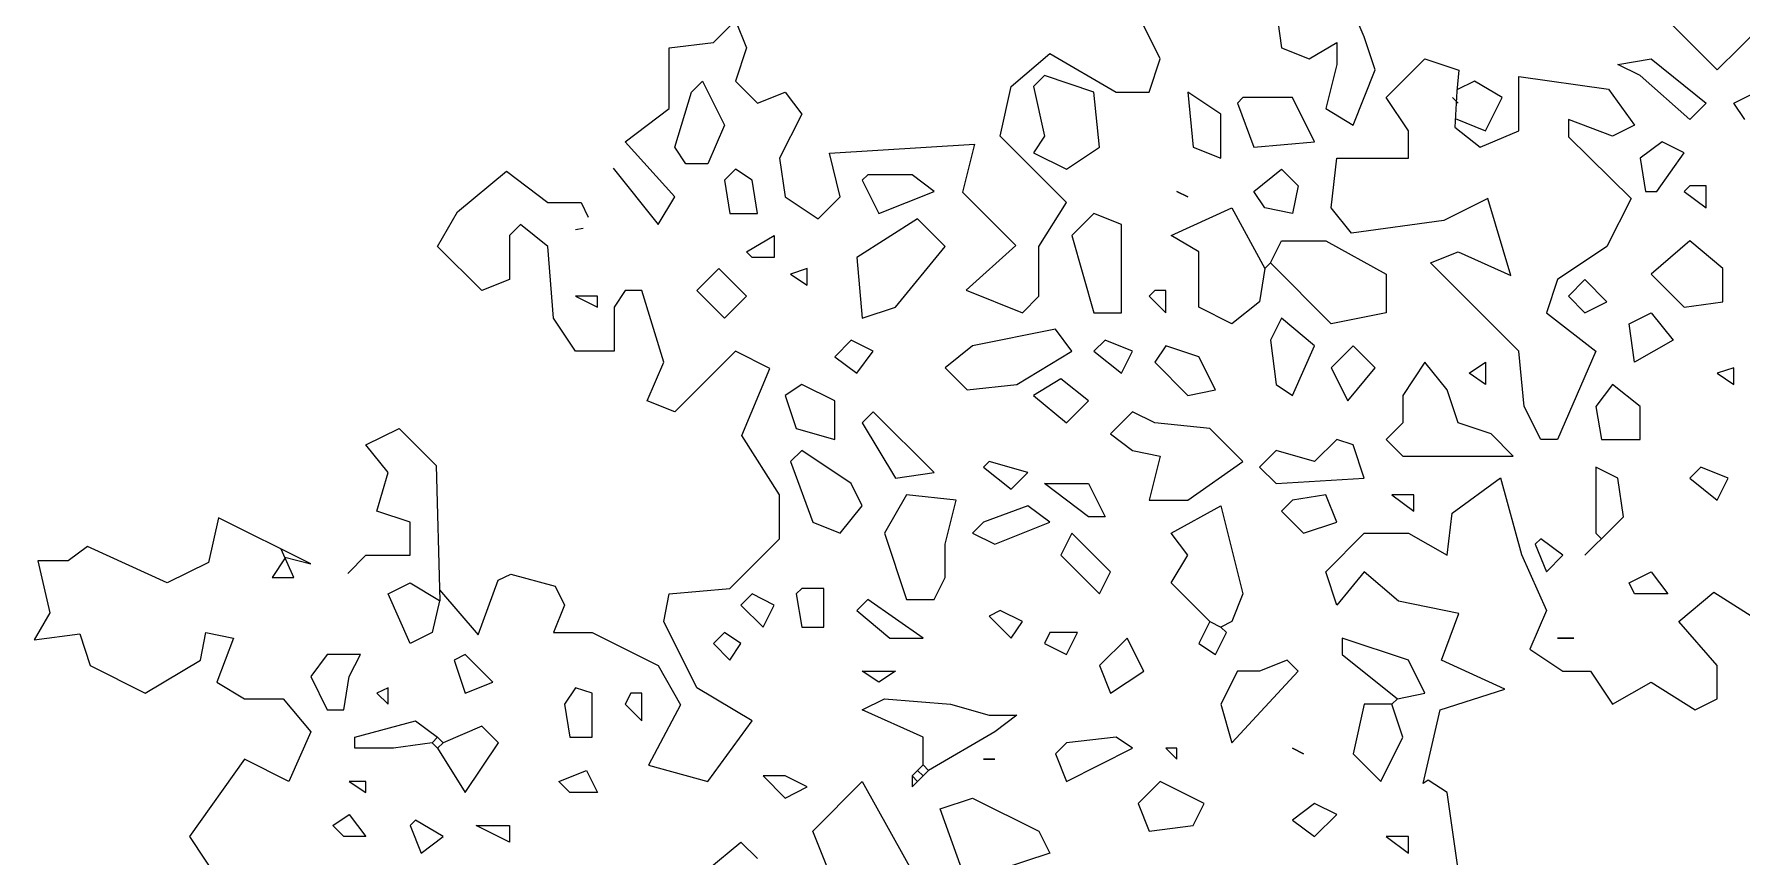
# Model space of a CAD drawing. Header units: metres. Extents: x -3.8 to 7.9, y -0.6 to 14.
# Drawn here: x -3.685 to -2.181, y 7.367 to 8.092 of the extents above; entities that cross this region are included whole.
import ezdxf

# ---------------------------------------------------------------- set-up
doc = ezdxf.new("R2010")
doc.units = ezdxf.units.M
doc.layers.add('ceco.net 88 green shadow', color=102, linetype='Continuous')
doc.layers.add('ceco.net 88 pair trees', color=7, linetype='Continuous')

msp = doc.modelspace()

# ---------------------------------------------------------------- linework, layer by layer
at = {"layer": 'ceco.net 88 green shadow', "linetype": 'Continuous'}
for p, q in [((-2.5911, 8.1134), (-2.5862, 8.0794)), ((-2.5133, 8.0891), (-2.5279, 8.1231)), ((-2.2412, 8.0988), (-2.2023, 8.06)), ((-2.5619, 8.0697), (-2.5376, 8.0843)), ((-2.5376, 8.0843), (-2.5376, 8.0648)), ((-2.5036, 8.06), (-2.5133, 8.0891)), ((-2.1828, 8.0794), (-2.1683, 8.094)), ((-2.5862, 8.0794), (-2.5619, 8.0697)), ((-2.2898, 8.0648), (-2.2606, 8.0697)), ((-2.2606, 8.0697), (-2.212, 8.0308)), ((-2.2023, 8.06), (-2.1828, 8.0794)), ((-3.1062, 8.0405), (-3.0965, 8.0502)), ((-3.0965, 8.0502), (-3.0771, 8.0114)), ((-2.7952, 8.0551), (-2.8049, 8.0454)), ((-2.7515, 8.0405), (-2.7952, 8.0551)), ((-2.5376, 8.0648), (-2.5473, 8.0259)), ((-2.523, 8.0114), (-2.5036, 8.06)), ((-2.2703, 8.0551), (-2.2898, 8.0648)), ((-2.2266, 8.0162), (-2.2703, 8.0551)), ((-3.1208, 7.9919), (-3.1062, 8.0405)), ((-2.8049, 8.0454), (-2.7952, 8.0016)), ((-2.7466, 7.9919), (-2.7515, 8.0405)), ((-2.6688, 8.0405), (-2.664, 7.9919)), ((-2.6397, 8.0211), (-2.6688, 8.0405)), ((-2.6202, 8.0357), (-2.6251, 8.0308)), ((-2.5765, 8.0357), (-2.6202, 8.0357)), ((-2.5571, 7.9968), (-2.5765, 8.0357)), ((-2.1877, 8.0308), (-2.1683, 8.0405)), ((-2.6397, 7.9822), (-2.6397, 8.0211)), ((-2.6251, 8.0308), (-2.6105, 7.9919)), ((-2.5473, 8.0259), (-2.523, 8.0114)), ((-2.212, 8.0308), (-2.2266, 8.0162)), ((-2.178, 8.0162), (-2.1877, 8.0308)), ((-3.0771, 8.0114), (-3.0917, 7.9773)), ((-3.1111, 7.9773), (-3.1208, 7.9919)), ((-2.7952, 8.0016), (-2.8049, 7.9871)), ((-2.7758, 7.9725), (-2.7466, 7.9919)), ((-2.664, 7.9919), (-2.6397, 7.9822)), ((-2.6105, 7.9919), (-2.5571, 7.9968)), ((-2.2509, 7.9968), (-2.2703, 7.9822)), ((-2.2314, 7.9871), (-2.2509, 7.9968)), ((-3.0917, 7.9773), (-3.1111, 7.9773)), ((-2.8049, 7.9871), (-2.7758, 7.9725)), ((-2.2703, 7.9822), (-2.2655, 7.953)), ((-2.2557, 7.953), (-2.2314, 7.9871)), ((-3.0674, 7.9725), (-3.0771, 7.9628)), ((-3.0771, 7.9628), (-3.0722, 7.9336)), ((-3.0528, 7.9628), (-3.0674, 7.9725)), ((-3.0479, 7.9336), (-3.0528, 7.9628)), ((-2.9507, 7.9676), (-2.9556, 7.9628)), ((-2.9556, 7.9628), (-2.941, 7.9336)), ((-2.9118, 7.9676), (-2.9507, 7.9676)), ((-2.8924, 7.953), (-2.9118, 7.9676)), ((-2.6105, 7.953), (-2.5862, 7.9725)), ((-2.5862, 7.9725), (-2.5716, 7.9579)), ((-2.941, 7.9336), (-2.8924, 7.953)), ((-2.6786, 7.953), (-2.6688, 7.9482)), ((-2.6688, 7.9482), (-2.6786, 7.953)), ((-2.6008, 7.9385), (-2.6105, 7.953)), ((-2.5716, 7.9579), (-2.5765, 7.9336)), ((-2.2655, 7.953), (-2.2557, 7.953)), ((-2.2266, 7.9579), (-2.2314, 7.953)), ((-2.2314, 7.953), (-2.212, 7.9385)), ((-2.212, 7.9579), (-2.2266, 7.9579)), ((-2.212, 7.9385), (-2.212, 7.9579)), ((-3.0722, 7.9336), (-3.0479, 7.9336)), ((-2.7515, 7.9336), (-2.7709, 7.9142)), ((-2.7272, 7.9239), (-2.7515, 7.9336)), ((-2.6834, 7.9142), (-2.63, 7.9385)), ((-2.63, 7.9385), (-2.6008, 7.885)), ((-2.5765, 7.9336), (-2.6008, 7.9385)), ((-2.907, 7.9287), (-2.9604, 7.8947)), ((-2.8827, 7.9044), (-2.907, 7.9287)), ((-2.7272, 7.8461), (-2.7272, 7.9239)), ((-3.0576, 7.8996), (-3.0333, 7.9142)), ((-3.0528, 7.8947), (-3.0576, 7.8996)), ((-3.0333, 7.9142), (-3.0333, 7.8947)), ((-2.9264, 7.851), (-2.8827, 7.9044)), ((-2.7709, 7.9142), (-2.7515, 7.8461)), ((-2.6591, 7.8996), (-2.6834, 7.9142)), ((-2.6591, 7.885), (-2.6591, 7.8996)), ((-2.5959, 7.8899), (-2.5862, 7.9093)), ((-2.5862, 7.9093), (-2.5473, 7.9093)), ((-2.5473, 7.9093), (-2.4939, 7.8801)), ((-2.2266, 7.9093), (-2.2606, 7.8801)), ((-2.1974, 7.885), (-2.2266, 7.9093)), ((-3.0819, 7.885), (-3.1014, 7.8656)), ((-3.0576, 7.8607), (-3.0819, 7.885)), ((-3.0333, 7.8947), (-3.0528, 7.8947)), ((-3.0042, 7.885), (-3.0188, 7.8801)), ((-3.0042, 7.8704), (-3.0042, 7.885)), ((-2.9604, 7.8947), (-2.9556, 7.8413)), ((-2.6591, 7.851), (-2.6591, 7.885)), ((-2.6008, 7.885), (-2.6057, 7.8558)), ((-2.6008, 7.885), (-2.5959, 7.8899)), ((-2.5425, 7.8364), (-2.5959, 7.8899)), ((-2.1974, 7.8558), (-2.1974, 7.885)), ((-3.0188, 7.8801), (-3.0042, 7.8704)), ((-2.4939, 7.8801), (-2.4939, 7.8461)), ((-2.3189, 7.8753), (-2.3335, 7.8607)), ((-2.2995, 7.8558), (-2.3189, 7.8753)), ((-2.2606, 7.8801), (-2.2314, 7.851)), ((-3.2083, 7.8607), (-3.1889, 7.851)), ((-3.1889, 7.8607), (-3.2083, 7.8607)), ((-3.1889, 7.851), (-3.1889, 7.8607)), ((-3.1014, 7.8656), (-3.0771, 7.8413)), ((-3.0771, 7.8413), (-3.0576, 7.8607)), ((-2.698, 7.8656), (-2.7029, 7.8607)), ((-2.7029, 7.8607), (-2.6883, 7.8461)), ((-2.6883, 7.8656), (-2.698, 7.8656)), ((-2.6883, 7.8461), (-2.6883, 7.8656)), ((-2.6057, 7.8558), (-2.63, 7.8364)), ((-2.3335, 7.8607), (-2.3189, 7.8461)), ((-2.3189, 7.8461), (-2.2995, 7.8558)), ((-2.2314, 7.851), (-2.1974, 7.8558)), ((-2.9556, 7.8413), (-2.9264, 7.851)), ((-2.7515, 7.8461), (-2.7272, 7.8461)), ((-2.63, 7.8364), (-2.6591, 7.851)), ((-2.5862, 7.8413), (-2.5959, 7.8218)), ((-2.5571, 7.817), (-2.5862, 7.8413)), ((-2.4939, 7.8461), (-2.5425, 7.8364)), ((-2.28, 7.8364), (-2.2606, 7.8461)), ((-2.2606, 7.8461), (-2.2412, 7.8218)), ((-2.7855, 7.8315), (-2.8584, 7.817)), ((-2.7709, 7.8121), (-2.7855, 7.8315)), ((-2.2752, 7.8024), (-2.28, 7.8364)), ((-2.9653, 7.8218), (-2.9799, 7.8072)), ((-2.9459, 7.8121), (-2.9653, 7.8218)), ((-2.9604, 7.7927), (-2.9459, 7.8121)), ((-2.8584, 7.817), (-2.8827, 7.7975)), ((-2.8195, 7.7829), (-2.7709, 7.8121)), ((-2.7417, 7.8218), (-2.7515, 7.8121)), ((-2.7515, 7.8121), (-2.7272, 7.7927)), ((-2.7174, 7.8121), (-2.7417, 7.8218)), ((-2.7272, 7.7927), (-2.7174, 7.8121)), ((-2.6883, 7.817), (-2.698, 7.8024)), ((-2.6591, 7.8072), (-2.6883, 7.817)), ((-2.5959, 7.8218), (-2.5911, 7.7829)), ((-2.5765, 7.7732), (-2.5571, 7.817)), ((-2.523, 7.817), (-2.5425, 7.7975)), ((-2.5036, 7.7975), (-2.523, 7.817)), ((-2.2412, 7.8218), (-2.2752, 7.8024)), ((-2.9799, 7.8072), (-2.9604, 7.7927)), ((-2.8827, 7.7975), (-2.8632, 7.7781)), ((-2.698, 7.8024), (-2.6688, 7.7732)), ((-2.6445, 7.7781), (-2.6591, 7.8072)), ((-2.5425, 7.7975), (-2.5279, 7.7684)), ((-2.5279, 7.7684), (-2.5036, 7.7975)), ((-2.4599, 7.8024), (-2.4793, 7.7732)), ((-2.4404, 7.7781), (-2.4599, 7.8024)), ((-2.421, 7.7927), (-2.4064, 7.8024)), ((-2.4064, 7.8024), (-2.4064, 7.7829)), ((-2.1877, 7.7975), (-2.2023, 7.7927)), ((-2.1877, 7.7829), (-2.1877, 7.7975)), ((-3.009, 7.7829), (-3.0236, 7.7732)), ((-2.9799, 7.7684), (-3.009, 7.7829)), ((-2.8632, 7.7781), (-2.8195, 7.7829)), ((-2.7806, 7.7878), (-2.8049, 7.7732)), ((-2.7563, 7.7684), (-2.7806, 7.7878)), ((-2.5911, 7.7829), (-2.5765, 7.7732)), ((-2.4064, 7.7829), (-2.421, 7.7927)), ((-2.2946, 7.7829), (-2.3092, 7.7635)), ((-2.2703, 7.7635), (-2.2946, 7.7829)), ((-2.2023, 7.7927), (-2.1877, 7.7829)), ((-3.0236, 7.7732), (-3.0139, 7.7441)), ((-2.9799, 7.7343), (-2.9799, 7.7684)), ((-2.8049, 7.7732), (-2.7758, 7.7489)), ((-2.7758, 7.7489), (-2.7563, 7.7684)), ((-2.6688, 7.7732), (-2.6445, 7.7781)), ((-2.4793, 7.7732), (-2.4793, 7.7489)), ((-2.4307, 7.7489), (-2.4404, 7.7781)), ((-2.9459, 7.7586), (-2.9556, 7.7489)), ((-2.8924, 7.7052), (-2.9459, 7.7586)), ((-2.7174, 7.7586), (-2.7369, 7.7392)), ((-2.698, 7.7489), (-2.7174, 7.7586)), ((-2.3092, 7.7635), (-2.3043, 7.7343)), ((-2.2703, 7.7343), (-2.2703, 7.7635)), ((-3.0139, 7.7441), (-2.9799, 7.7343)), ((-2.9556, 7.7489), (-2.9264, 7.7003)), ((-2.7369, 7.7392), (-2.7174, 7.7246)), ((-2.6494, 7.7441), (-2.698, 7.7489)), ((-2.6202, 7.7149), (-2.6494, 7.7441)), ((-2.5376, 7.7343), (-2.5571, 7.7149)), ((-2.523, 7.7295), (-2.5376, 7.7343)), ((-2.4793, 7.7489), (-2.4939, 7.7343)), ((-2.4939, 7.7343), (-2.4793, 7.7198)), ((-2.4015, 7.7392), (-2.4307, 7.7489)), ((-2.3821, 7.7198), (-2.4015, 7.7392)), ((-2.3043, 7.7343), (-2.2703, 7.7343)), ((-3.009, 7.7246), (-3.0188, 7.7149)), ((-2.9653, 7.6955), (-3.009, 7.7246)), ((-2.7174, 7.7246), (-2.6931, 7.7198)), ((-2.6931, 7.7198), (-2.7029, 7.6809)), ((-2.5911, 7.7246), (-2.6057, 7.71)), ((-2.5571, 7.7149), (-2.5911, 7.7246)), ((-2.5133, 7.7003), (-2.523, 7.7295)), ((-2.4793, 7.7198), (-2.3821, 7.7198)), ((-3.0188, 7.7149), (-2.9993, 7.6614)), ((-2.9264, 7.7003), (-2.8924, 7.7052)), ((-2.8438, 7.7149), (-2.8487, 7.71)), ((-2.8487, 7.71), (-2.8244, 7.6906)), ((-2.8098, 7.7052), (-2.8438, 7.7149)), ((-2.8244, 7.6906), (-2.8098, 7.7052)), ((-2.6688, 7.6809), (-2.6202, 7.7149)), ((-2.6057, 7.71), (-2.5911, 7.6955)), ((-2.2898, 7.7003), (-2.3092, 7.71)), ((-2.3092, 7.71), (-2.3092, 7.6906)), ((-2.2169, 7.71), (-2.2266, 7.7003)), ((-2.1926, 7.7003), (-2.2169, 7.71)), ((-2.9556, 7.676), (-2.9653, 7.6955)), ((-2.7952, 7.6955), (-2.7563, 7.6955)), ((-2.7563, 7.6663), (-2.7952, 7.6955)), ((-2.7563, 7.6955), (-2.7417, 7.6663)), ((-2.5911, 7.6955), (-2.5133, 7.7003)), ((-2.3092, 7.6906), (-2.3092, 7.6663)), ((-2.2849, 7.6663), (-2.2898, 7.7003)), ((-2.2266, 7.7003), (-2.2023, 7.6809)), ((-2.2023, 7.6809), (-2.1926, 7.7003)), ((-2.975, 7.6517), (-2.9556, 7.676)), ((-2.9167, 7.6857), (-2.9361, 7.6517)), ((-2.873, 7.6809), (-2.9167, 7.6857)), ((-2.8827, 7.642), (-2.873, 7.6809)), ((-2.8098, 7.676), (-2.8487, 7.6614)), ((-2.7903, 7.6614), (-2.8098, 7.676)), ((-2.7029, 7.6809), (-2.6688, 7.6809)), ((-2.6834, 7.6517), (-2.6397, 7.676)), ((-2.6397, 7.676), (-2.6202, 7.5983)), ((-2.5765, 7.6809), (-2.5862, 7.6712)), ((-2.5473, 7.6857), (-2.5765, 7.6809)), ((-2.5376, 7.6614), (-2.5473, 7.6857)), ((-2.489, 7.6857), (-2.4696, 7.6712)), ((-2.4696, 7.6857), (-2.489, 7.6857)), ((-2.4696, 7.6712), (-2.4696, 7.6857)), ((-2.9993, 7.6614), (-2.975, 7.6517)), ((-2.8487, 7.6614), (-2.8584, 7.6517)), ((-2.8389, 7.642), (-2.7903, 7.6614)), ((-2.7417, 7.6663), (-2.7563, 7.6663)), ((-2.5862, 7.6712), (-2.5668, 7.6517)), ((-2.5668, 7.6517), (-2.5376, 7.6614)), ((-2.3092, 7.6663), (-2.3092, 7.6517)), ((-2.3043, 7.6469), (-2.2849, 7.6663)), ((-2.9361, 7.6517), (-2.9167, 7.5934)), ((-2.8584, 7.6517), (-2.8389, 7.642)), ((-2.7709, 7.6517), (-2.7806, 7.6323)), ((-2.7369, 7.6177), (-2.7709, 7.6517)), ((-2.6688, 7.6323), (-2.6834, 7.6517)), ((-2.3578, 7.6469), (-2.3627, 7.642)), ((-2.3384, 7.6323), (-2.3578, 7.6469)), ((-2.3092, 7.6517), (-2.3043, 7.6469)), ((-2.3092, 7.642), (-2.3043, 7.6469)), ((-2.8827, 7.6128), (-2.8827, 7.642)), ((-2.7806, 7.6323), (-2.7466, 7.5983)), ((-2.6834, 7.608), (-2.6688, 7.6323)), ((-2.3627, 7.642), (-2.3529, 7.6177)), ((-2.3529, 7.6177), (-2.3384, 7.6323)), ((-2.3092, 7.642), (-2.3189, 7.6323)), ((-2.3189, 7.6323), (-2.3092, 7.642)), ((-2.7466, 7.5983), (-2.7369, 7.6177)), ((-2.28, 7.608), (-2.2606, 7.6177)), ((-2.2606, 7.6177), (-2.246, 7.5983)), ((-3.009, 7.6031), (-3.0139, 7.5983)), ((-2.9896, 7.6031), (-3.009, 7.6031)), ((-2.9896, 7.5691), (-2.9896, 7.6031)), ((-2.8924, 7.5934), (-2.8827, 7.6128)), ((-2.6494, 7.574), (-2.6834, 7.608)), ((-2.2752, 7.5983), (-2.28, 7.608)), ((-3.0528, 7.5983), (-3.0625, 7.5885)), ((-3.0625, 7.5885), (-3.0431, 7.5691)), ((-3.0333, 7.5885), (-3.0528, 7.5983)), ((-3.0431, 7.5691), (-3.0333, 7.5885)), ((-3.0139, 7.5983), (-3.009, 7.5691)), ((-2.9507, 7.5934), (-2.9604, 7.5837)), ((-2.9604, 7.5837), (-2.9313, 7.5594)), ((-2.9021, 7.5594), (-2.9507, 7.5934)), ((-2.9167, 7.5934), (-2.8924, 7.5934)), ((-2.8341, 7.5837), (-2.8438, 7.5788)), ((-2.8146, 7.574), (-2.8341, 7.5837)), ((-2.6202, 7.5983), (-2.63, 7.574)), ((-2.246, 7.5983), (-2.2752, 7.5983)), ((-3.009, 7.5691), (-2.9896, 7.5691)), ((-2.8438, 7.5788), (-2.8244, 7.5594)), ((-2.8244, 7.5594), (-2.8146, 7.574)), ((-2.6494, 7.574), (-2.6591, 7.5545)), ((-2.6494, 7.574), (-2.6397, 7.5691)), ((-2.63, 7.574), (-2.6397, 7.5691)), ((-2.6348, 7.5642), (-2.6397, 7.5691)), ((-3.0771, 7.5642), (-3.0868, 7.5545)), ((-3.0868, 7.5545), (-3.0722, 7.5399)), ((-3.0625, 7.5545), (-3.0771, 7.5642)), ((-3.0722, 7.5399), (-3.0625, 7.5545)), ((-2.9313, 7.5594), (-2.9021, 7.5594)), ((-2.7903, 7.5642), (-2.7952, 7.5545)), ((-2.7952, 7.5545), (-2.7758, 7.5448)), ((-2.766, 7.5642), (-2.7903, 7.5642)), ((-2.7758, 7.5448), (-2.766, 7.5642)), ((-2.7223, 7.5594), (-2.7466, 7.5351)), ((-2.7077, 7.5302), (-2.7223, 7.5594)), ((-2.6591, 7.5545), (-2.6445, 7.5448)), ((-2.6445, 7.5448), (-2.6348, 7.5642)), ((-2.4744, 7.5399), (-2.5328, 7.5594)), ((-2.5328, 7.5594), (-2.5328, 7.5448)), ((-2.3432, 7.5594), (-2.3286, 7.5594)), ((-2.3286, 7.5594), (-2.3432, 7.5594)), ((-3.427, 7.5448), (-3.4416, 7.5254)), ((-3.3978, 7.5448), (-3.427, 7.5448)), ((-3.4076, 7.5254), (-3.3978, 7.5448)), ((-3.3055, 7.5448), (-3.3152, 7.5399)), ((-3.3152, 7.5399), (-3.3055, 7.5108)), ((-3.2812, 7.5205), (-3.3055, 7.5448)), ((-2.5814, 7.5399), (-2.6057, 7.5302)), ((-2.5716, 7.5302), (-2.5814, 7.5399)), ((-2.5328, 7.5448), (-2.4842, 7.5059)), ((-2.4599, 7.5108), (-2.4744, 7.5399)), ((-3.4416, 7.5254), (-3.427, 7.4962)), ((-3.4124, 7.4962), (-3.4076, 7.5254)), ((-2.9556, 7.5302), (-2.9264, 7.5302)), ((-2.941, 7.5205), (-2.9556, 7.5302)), ((-2.9264, 7.5302), (-2.941, 7.5205)), ((-2.7466, 7.5351), (-2.7369, 7.5108)), ((-2.7369, 7.5108), (-2.7077, 7.5302)), ((-2.6251, 7.5302), (-2.6397, 7.5011)), ((-2.63, 7.467), (-2.5716, 7.5302)), ((-2.6057, 7.5302), (-2.6251, 7.5302)), ((-3.3735, 7.5156), (-3.3833, 7.5108)), ((-3.3833, 7.5108), (-3.3735, 7.5011)), ((-3.3735, 7.5011), (-3.3735, 7.5156)), ((-3.3055, 7.5108), (-3.2812, 7.5205)), ((-3.2083, 7.5156), (-3.218, 7.5011)), ((-3.1937, 7.5108), (-3.2083, 7.5156)), ((-3.1937, 7.4719), (-3.1937, 7.5108)), ((-3.1597, 7.5108), (-3.1646, 7.5011)), ((-3.15, 7.5108), (-3.1597, 7.5108)), ((-3.15, 7.4865), (-3.15, 7.5108)), ((-2.4842, 7.5059), (-2.4599, 7.5108)), ((-3.427, 7.4962), (-3.4124, 7.4962)), ((-3.218, 7.5011), (-3.2132, 7.4719)), ((-3.1646, 7.5011), (-3.15, 7.4865)), ((-2.9556, 7.4962), (-2.9361, 7.5059)), ((-2.9021, 7.4719), (-2.9556, 7.4962)), ((-2.9361, 7.5059), (-2.8778, 7.5011)), ((-2.8778, 7.5011), (-2.8438, 7.4913)), ((-2.6397, 7.5011), (-2.63, 7.467)), ((-2.5133, 7.5011), (-2.523, 7.4573)), ((-2.489, 7.5011), (-2.5133, 7.5011)), ((-2.489, 7.5011), (-2.4842, 7.5059)), ((-2.4793, 7.4719), (-2.489, 7.5011)), ((-3.4027, 7.4719), (-3.3492, 7.4865)), ((-3.3492, 7.4865), (-3.3298, 7.4719)), ((-3.2909, 7.4816), (-3.3249, 7.467)), ((-3.2763, 7.467), (-3.2909, 7.4816)), ((-2.8438, 7.4913), (-2.8195, 7.4913)), ((-2.8195, 7.4913), (-2.8389, 7.4768)), ((-3.4027, 7.4622), (-3.4027, 7.4719)), ((-3.3347, 7.467), (-3.3687, 7.4622)), ((-3.3347, 7.467), (-3.3298, 7.4719)), ((-3.3347, 7.467), (-3.3298, 7.4622)), ((-3.3298, 7.4719), (-3.3249, 7.467)), ((-3.3298, 7.4622), (-3.3249, 7.467)), ((-3.3055, 7.4233), (-3.2763, 7.467)), ((-3.2132, 7.4719), (-3.1937, 7.4719)), ((-2.9021, 7.4476), (-2.9021, 7.4719)), ((-2.8389, 7.4768), (-2.8973, 7.4427)), ((-2.7758, 7.467), (-2.7855, 7.4573)), ((-2.732, 7.4719), (-2.7758, 7.467)), ((-2.7174, 7.4622), (-2.732, 7.4719)), ((-2.4987, 7.433), (-2.4793, 7.4719)), ((-3.3687, 7.4622), (-3.4027, 7.4622)), ((-3.3298, 7.4622), (-3.3055, 7.4233)), ((-2.8487, 7.4525), (-2.8389, 7.4525)), ((-2.8389, 7.4525), (-2.8487, 7.4525)), ((-2.7855, 7.4573), (-2.7758, 7.433)), ((-2.7758, 7.433), (-2.7174, 7.4622)), ((-2.6883, 7.4622), (-2.6786, 7.4525)), ((-2.6786, 7.4622), (-2.6883, 7.4622)), ((-2.6786, 7.4525), (-2.6786, 7.4622)), ((-2.5765, 7.4622), (-2.5668, 7.4573)), ((-2.5668, 7.4573), (-2.5765, 7.4622)), ((-2.523, 7.4573), (-2.4987, 7.433)), ((-3.4076, 7.433), (-3.393, 7.4233)), ((-3.393, 7.433), (-3.4076, 7.433)), ((-3.393, 7.4233), (-3.393, 7.433)), ((-3.2229, 7.433), (-3.1986, 7.4427)), ((-3.2132, 7.4233), (-3.2229, 7.433)), ((-3.1986, 7.4427), (-3.1889, 7.4233)), ((-3.0431, 7.4379), (-3.0236, 7.4184)), ((-3.0236, 7.4379), (-3.0431, 7.4379)), ((-3.0042, 7.4282), (-3.0236, 7.4379)), ((-2.9118, 7.4379), (-2.907, 7.4427)), ((-2.9118, 7.4379), (-2.9118, 7.4282)), ((-2.9118, 7.4379), (-2.907, 7.433)), ((-2.9118, 7.4282), (-2.907, 7.433)), ((-2.907, 7.4427), (-2.9021, 7.4476)), ((-2.907, 7.4427), (-2.9021, 7.4379)), ((-2.907, 7.433), (-2.9021, 7.4379)), ((-2.9021, 7.4476), (-2.8973, 7.4427)), ((-2.9021, 7.4379), (-2.8973, 7.4427)), ((-2.6931, 7.433), (-2.7126, 7.4136)), ((-2.6543, 7.4136), (-2.6931, 7.433)), ((-3.1889, 7.4233), (-3.2132, 7.4233)), ((-3.0236, 7.4184), (-3.0042, 7.4282)), ((-3.4221, 7.3941), (-3.4076, 7.4039)), ((-3.4076, 7.4039), (-3.393, 7.3844)), ((-2.7126, 7.4136), (-2.7029, 7.3893)), ((-2.664, 7.3941), (-2.6543, 7.4136)), ((-2.5571, 7.4136), (-2.5765, 7.399)), ((-2.5376, 7.4039), (-2.5571, 7.4136)), ((-2.5571, 7.3844), (-2.5376, 7.4039)), ((-3.4124, 7.3844), (-3.4221, 7.3941)), ((-3.3492, 7.399), (-3.3541, 7.3941)), ((-3.3541, 7.3941), (-3.3444, 7.3698)), ((-3.3249, 7.3844), (-3.3492, 7.399)), ((-3.2958, 7.3941), (-3.2666, 7.3941)), ((-3.2666, 7.3796), (-3.2958, 7.3941)), ((-3.2666, 7.3941), (-3.2666, 7.3796)), ((-2.7029, 7.3893), (-2.664, 7.3941)), ((-2.5765, 7.399), (-2.5571, 7.3844)), ((-3.393, 7.3844), (-3.4124, 7.3844)), ((-3.3444, 7.3698), (-3.3249, 7.3844)), ((-3.0917, 7.3553), (-3.0625, 7.3796)), ((-3.0625, 7.3796), (-3.0479, 7.365)), ((-2.4939, 7.3844), (-2.4744, 7.3698)), ((-2.4744, 7.3844), (-2.4939, 7.3844)), ((-2.4744, 7.3698), (-2.4744, 7.3844))]:
    msp.add_line(p, q, dxfattribs=at)
at = {"layer": 'ceco.net 88 pair trees', "linetype": 'Continuous'}
for p, q in [((-2.4356, 8.0357), (-2.4307, 8.0308)), ((-2.4319, 8.0413), (-2.4336, 8.0097))]:
    msp.add_line(p, q, dxfattribs=at)
for points in [[(-3.175, 7.9735), (-3.1354, 7.9239), (-3.1208, 7.9482), (-3.1646, 7.9968), (-3.1257, 8.0259), (-3.1257, 8.0794), (-3.0868, 8.0843), (-3.0674, 8.1037), (-3.0576, 8.0794), (-3.0674, 8.0502), (-3.0479, 8.0308), (-3.0236, 8.0405), (-3.009, 8.0211), (-3.0285, 7.9822), (-3.0236, 7.9482), (-2.9945, 7.9287), (-2.975, 7.9482), (-2.9845, 7.9866), (-2.8569, 7.9946), (-2.8674, 7.9523), (-2.8202, 7.9052), (-2.864, 7.8658), (-2.8146, 7.8461), (-2.8001, 7.8607), (-2.8001, 7.9044), (-2.7758, 7.9433), (-2.8341, 8.0016), (-2.8244, 8.0454), (-2.7903, 8.0745), (-2.732, 8.0405), (-2.7029, 8.0405), (-2.6931, 8.0697), (-2.7077, 8.0988)], [(-2.4336, 8.0097), (-2.4113, 7.9919), (-2.3772, 8.0065), (-2.3772, 8.0541), (-2.298, 8.0432), (-2.2752, 8.0114), (-2.2946, 8.0016), (-2.3335, 8.0162), (-2.3335, 8.0012), (-2.2783, 7.9467), (-2.2995, 7.9044), (-2.3432, 7.8753), (-2.3529, 7.8461), (-2.3092, 7.8121), (-2.3432, 7.7343), (-2.3578, 7.7343), (-2.3724, 7.7635), (-2.3772, 7.8121), (-2.455, 7.8899), (-2.4307, 7.8996), (-2.3843, 7.8789), (-2.4045, 7.9467), (-2.4433, 7.9273), (-2.5245, 7.9161), (-2.5425, 7.9385), (-2.5376, 7.9822), (-2.4744, 7.9822), (-2.4744, 8.0065), (-2.4939, 8.0357), (-2.4599, 8.0697), (-2.43, 8.0597), (-2.4319, 8.0413)], [(-2.4331, 8.0172), (-2.4064, 8.0065), (-2.3918, 8.0357), (-2.4161, 8.0502), (-2.4317, 8.0425)], [(-3.3281, 7.6019), (-3.2941, 7.5621), (-3.2766, 7.6104), (-3.2654, 7.6158), (-3.2263, 7.6051), (-3.218, 7.5885), (-3.2277, 7.5642), (-3.1937, 7.5642), (-3.1354, 7.5351), (-3.1157, 7.5006), (-3.1441, 7.4474), (-3.0917, 7.433), (-3.0528, 7.4865), (-3.1014, 7.5156), (-3.1305, 7.574), (-3.1257, 7.5983), (-3.0722, 7.6031), (-3.0285, 7.6469), (-3.0285, 7.6857), (-3.0618, 7.738), (-3.0372, 7.797), (-3.0674, 7.8121), (-3.1208, 7.7586), (-3.1451, 7.7684), (-3.1305, 7.8024), (-3.15, 7.8656), (-3.1646, 7.8656), (-3.1743, 7.851), (-3.1743, 7.8121), (-3.2083, 7.8121), (-3.2277, 7.8413), (-3.2326, 7.9044), (-3.2569, 7.9239), (-3.2666, 7.9142), (-3.2666, 7.8753), (-3.2909, 7.8656), (-3.3298, 7.9044), (-3.3123, 7.9351), (-3.269, 7.9708), (-3.2326, 7.9433), (-3.2034, 7.9433), (-3.1971, 7.9304)], [(-3.2015, 7.9202), (-3.2015, 7.9202), (-3.2083, 7.919)], [(-3.409, 7.6162), (-3.393, 7.6323), (-3.3541, 7.6323), (-3.3541, 7.6614), (-3.3833, 7.6712), (-3.3735, 7.7052), (-3.393, 7.7295), (-3.3638, 7.7441), (-3.331, 7.7113), (-3.3279, 7.5922)], [(-2.4569, 7.4342), (-2.4613, 7.4311), (-2.4465, 7.4962), (-2.3894, 7.5144), (-2.4453, 7.5399), (-2.43, 7.581), (-2.4832, 7.5919), (-2.5133, 7.6177), (-2.5376, 7.5885), (-2.5473, 7.6177), (-2.5133, 7.6517), (-2.4744, 7.6517), (-2.4404, 7.6323), (-2.4358, 7.6695), (-2.3933, 7.7006), (-2.3748, 7.633), (-2.3529, 7.5837), (-2.3675, 7.5497), (-2.3384, 7.5302), (-2.3141, 7.5302), (-2.2946, 7.5011), (-2.2606, 7.5205), (-2.2217, 7.4962), (-2.2023, 7.5059), (-2.2023, 7.5351), (-2.2363, 7.574), (-2.2054, 7.5997), (-2.126, 7.5497)], [(-3.4644, 7.6308), (-3.4416, 7.6248), (-3.523, 7.6653), (-3.5317, 7.626), (-3.5682, 7.608), (-3.6384, 7.6401), (-3.6554, 7.6274), (-3.6821, 7.6274), (-3.6715, 7.5815), (-3.6853, 7.5579), (-3.6452, 7.563), (-3.636, 7.5351), (-3.5874, 7.5108), (-3.5388, 7.5399), (-3.5339, 7.5642), (-3.5096, 7.5594), (-3.5242, 7.5205), (-3.4999, 7.5059), (-3.4659, 7.5059), (-3.4416, 7.4768), (-3.461, 7.433), (-3.4999, 7.4525), (-3.5485, 7.3844), (-3.5208, 7.3429)], [(-3.4642, 7.6301), (-3.4756, 7.6128), (-3.4566, 7.6128), (-3.4676, 7.6376)], [(-3.3279, 7.5934), (-3.3347, 7.5642), (-3.3541, 7.5545), (-3.3735, 7.5983), (-3.3541, 7.608), (-3.3281, 7.5924)], [(-2.9799, 7.3407), (-2.9993, 7.3893), (-2.9556, 7.433), (-2.907, 7.3455)], [(-2.4307, 7.3553), (-2.4404, 7.4233), (-2.4569, 7.4342)], [(-2.8679, 7.3558), (-2.887, 7.409), (-2.8584, 7.4184), (-2.8001, 7.3893), (-2.7903, 7.3698), (-2.8341, 7.3553)]]:
    msp.add_lwpolyline(points, dxfattribs=at)

doc.saveas('drawing.dxf')
